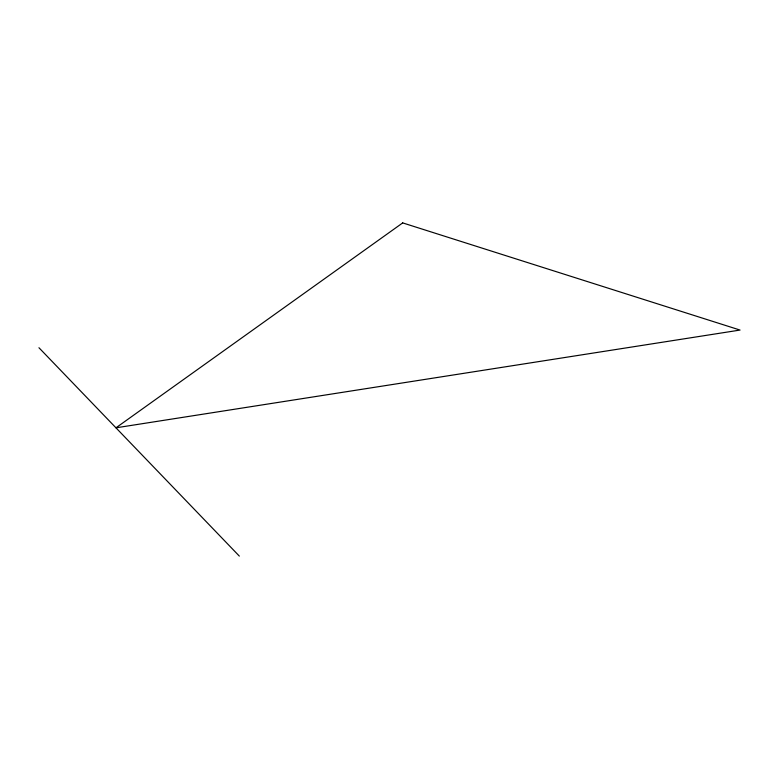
<?xml version="1.0" encoding="UTF-8"?>
<svg xmlns="http://www.w3.org/2000/svg" width="779" height="779" viewBox="0 0 779 779"><rect width="100%" height="100%" fill="white"/><g stroke="black" fill="none" stroke-linecap="round" stroke-linejoin="round"><path stroke-width="1.17" d="M38.95 347.736L239.338 556.099M402.704 222.901L115.964 427.817L740.05 330.062L402.704 222.901"/></g></svg>
